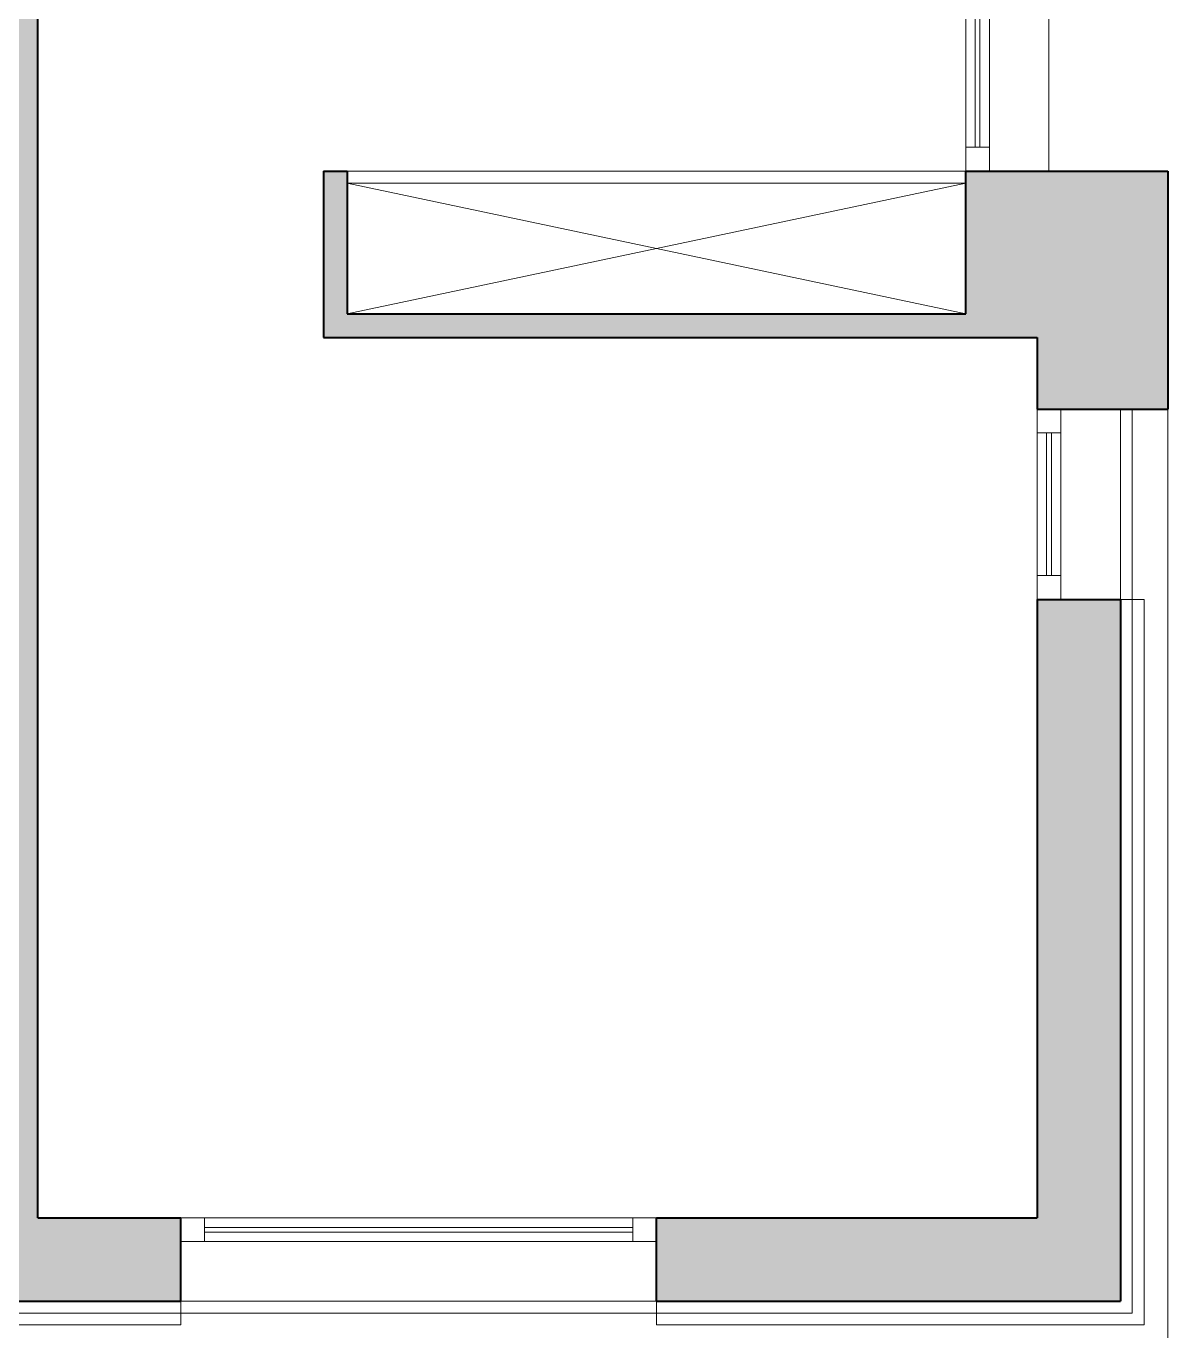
# Model space of a CAD drawing. Header units: millimetres. Extents: x 898 to 1196, y 229 to 443.
# Drawn here: x 1168.46 to 1173.26, y 401.42 to 406.91 of the extents above; entities that cross this region are included whole.
import ezdxf

# ---------------------------------------------------------------- set-up
doc = ezdxf.new("R2010")
doc.units = ezdxf.units.MM
for name, color, linetype, lineweight in [('p allége', 1, 'Continuous', 20), ('p hachure', 253, 'Continuous', 15), ('p menuiserie', 5, 'Continuous', 20), ('p mur', 7, 'Continuous', 40), ('p symbole', 6, 'Continuous', 20)]:
    doc.layers.add(name, color=color, linetype=linetype, lineweight=lineweight)

# ---------------------------------------------------------------- blocks, each defined once
blk = doc.blocks.new('*U29')
at = {"layer": 'p menuiserie'}
for p, q in [((2, 0), (0, 0)), ((0.1, 0), (0.1, -0.1)), ((1.9, -0.04), (0.1, -0.04)), ((1.9, 0), (1.9, -0.1)), ((2, -0.1), (0, -0.1)), ((1.9, -0.06), (0.1, -0.06))]:
    blk.add_line(p, q, dxfattribs=at)
blk = doc.blocks.new('*U30')
at = {"layer": 'p menuiserie'}
for p, q in [((0.8, 0), (0, 0)), ((0.1, 0), (0.1, -0.1)), ((0.7, -0.04), (0.1, -0.04)), ((0.7, 0), (0.7, -0.1)), ((0.8, -0.1), (0, -0.1)), ((0.7, -0.06), (0.1, -0.06))]:
    blk.add_line(p, q, dxfattribs=at)
blk = doc.blocks.new('*U31')
at = {"layer": 'p menuiserie'}
for p, q in [((1, 0), (0, 0)), ((0.1, 0), (0.1, -0.1)), ((0.9, -0.04), (0.1, -0.04)), ((0.9, 0), (0.9, -0.1)), ((1, -0.1), (0, -0.1)), ((0.9, -0.06), (0.1, -0.06))]:
    blk.add_line(p, q, dxfattribs=at)

msp = doc.modelspace()

# ---------------------------------------------------------------- hatches: boundary and pattern name
at = {"layer": 'p hachure', "transparency": 33554559}
h = msp.add_hatch(color=256, dxfattribs=at)
h.dxf.hatch_style = 1
h.paths.add_polyline_path([(1169.1135, 401.8991), (1168.5135, 401.8991), (1168.5135, 407.8991), (1168.6135, 407.8991), (1168.6135, 407.9991), (1168.2635, 407.9991), (1168.2635, 407.8991), (1168.4135, 407.8991), (1168.4135, 401.8991), (1166.2635, 401.8991), (1166.2635, 401.5491), (1169.1135, 401.5491)])
h = msp.add_hatch(color=256, dxfattribs=at)
h.dxf.hatch_style = 1
h.paths.add_polyline_path([(1169.7135, 406.2991), (1169.7135, 405.5991), (1172.7135, 405.5991), (1172.7135, 405.2991), (1173.2635, 405.2991), (1173.2635, 406.2991), (1172.4135, 406.2991), (1172.4135, 405.6991), (1169.8135, 405.6991), (1169.8135, 406.2991)])
h = msp.add_hatch(color=256, dxfattribs=at)
h.dxf.hatch_style = 1
h.paths.add_polyline_path([(1171.1135, 401.5491), (1173.0635, 401.5491), (1173.0635, 404.4991), (1172.7135, 404.4991), (1172.7135, 401.8991), (1171.1135, 401.8991)])

# ---------------------------------------------------------------- linework, layer by layer
at = {"layer": 'p allége'}
for p, q in [((1172.7635, 406.2991), (1172.7635, 407.2991)), ((1173.0635, 404.4991), (1173.0635, 405.2991)), ((1173.1135, 404.4991), (1173.1135, 405.2991)), ((1173.2635, 405.2991), (1173.2635, 401.2491)), ((1169.1135, 401.5491), (1171.1135, 401.5491)), ((1171.1135, 401.4991), (1169.1135, 401.4991))]:
    msp.add_line(p, q, dxfattribs=at)
at = {"layer": 'p menuiserie'}
for p, q in [((1169.8135, 406.2991), (1172.4135, 406.2991)), ((1169.8135, 406.2491), (1172.4135, 406.2491)), ((1173.0635, 404.4991), (1173.1635, 404.4991)), ((1173.1135, 404.4991), (1173.1135, 401.4991)), ((1173.1635, 404.4991), (1173.1635, 401.4491)), ((1169.1135, 401.5491), (1169.1135, 401.4491)), ((1171.1135, 401.5491), (1171.1135, 401.4491)), ((1169.1135, 401.4991), (1166.2635, 401.4991)), ((1171.1135, 401.4991), (1173.1135, 401.4991)), ((1169.1135, 401.4491), (1166.2635, 401.4491)), ((1171.1135, 401.4491), (1173.1635, 401.4491))]:
    msp.add_line(p, q, dxfattribs=at)
at = {"layer": 'p mur'}
for p, q in [((1168.5135, 401.8991), (1168.5135, 407.8991)), ((1169.7135, 406.2991), (1169.8135, 406.2991)), ((1169.7135, 406.2991), (1169.7135, 405.5991)), ((1169.8135, 406.2991), (1169.8135, 405.6991)), ((1172.4135, 405.6991), (1172.4135, 406.2991)), ((1172.4135, 406.2991), (1173.2635, 406.2991)), ((1173.2635, 406.2991), (1173.2635, 405.2991)), ((1169.8135, 405.6991), (1172.4135, 405.6991)), ((1169.7135, 405.5991), (1172.7135, 405.5991)), ((1172.7135, 405.5991), (1172.7135, 405.2991)), ((1172.7135, 405.2991), (1173.2635, 405.2991)), ((1172.7135, 404.4991), (1173.0635, 404.4991)), ((1172.7135, 404.4991), (1172.7135, 401.8991)), ((1173.0635, 404.4991), (1173.0635, 401.5491)), ((1168.5135, 401.8991), (1169.1135, 401.8991)), ((1169.1135, 401.5491), (1169.1135, 401.8991)), ((1171.1135, 401.5491), (1171.1135, 401.8991)), ((1171.1135, 401.8991), (1172.7135, 401.8991)), ((1166.2635, 401.5491), (1169.1135, 401.5491)), ((1171.1135, 401.5491), (1173.0635, 401.5491))]:
    msp.add_line(p, q, dxfattribs=at)
at = {"layer": 'p symbole'}
for p, q in [((1169.8135, 405.6991), (1172.4135, 406.2491)), ((1172.4135, 405.6991), (1169.8135, 406.2491))]:
    msp.add_line(p, q, dxfattribs=at)

# ---------------------------------------------------------------- block references
at = {"layer": 'p menuiserie'}
for name, p, rotation in [('*U31', (1172.5135, 407.2991), 269.9999999999999), ('*U30', (1172.8135, 405.2991), 269.9999999999999), ('*U29', (1171.1135, 401.7991), 179.9999999999999)]:
    msp.add_blockref(name, p, dxfattribs=dict(at, rotation=rotation))

doc.saveas('drawing.dxf')
